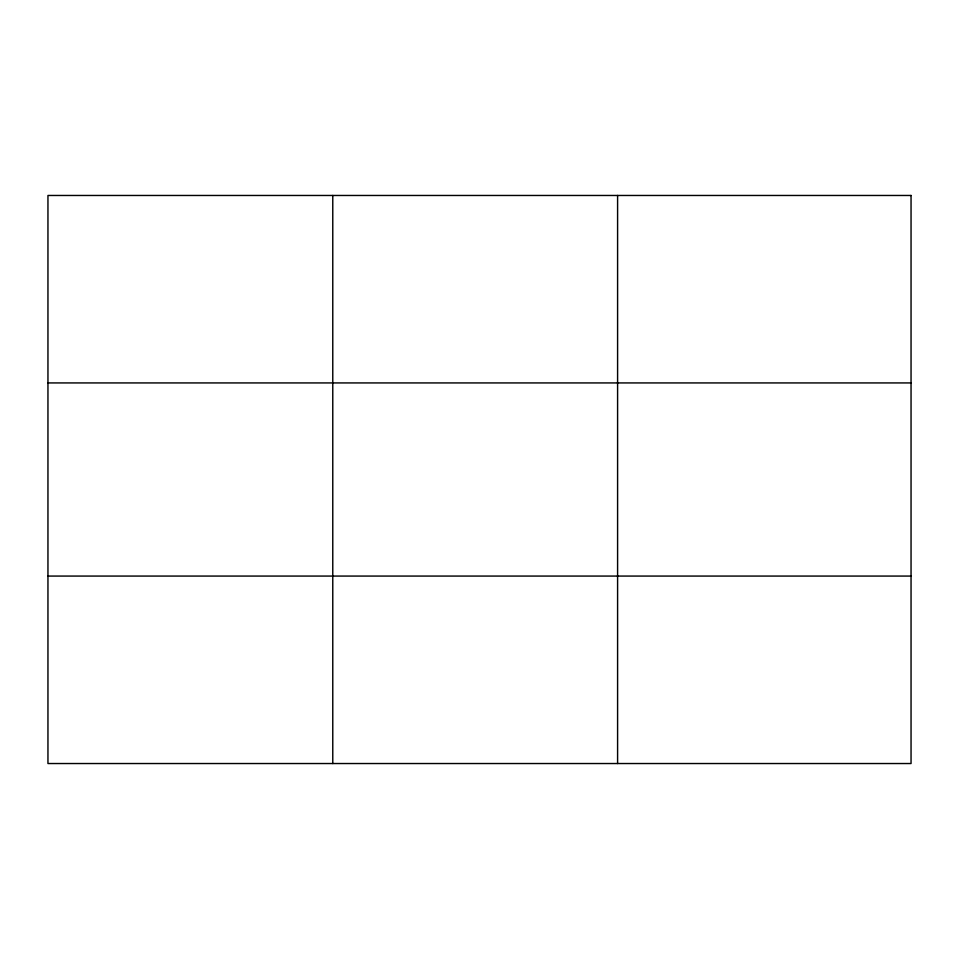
<?xml version="1.0" encoding="UTF-8"?>
<svg xmlns="http://www.w3.org/2000/svg" width="959" height="959" viewBox="0 0 959 959"><rect width="100%" height="100%" fill="white"/><g stroke="black" fill="none" stroke-linecap="round" stroke-linejoin="round"><path stroke-width="1.44" d="M332.773 763.532L332.773 195.468M617.596 763.532L617.596 195.468M47.95 382.929L911.05 382.929M47.95 576.071L911.05 576.071M911.05 195.468L911.05 763.532L47.95 763.532L47.95 195.468L911.05 195.468"/></g></svg>
